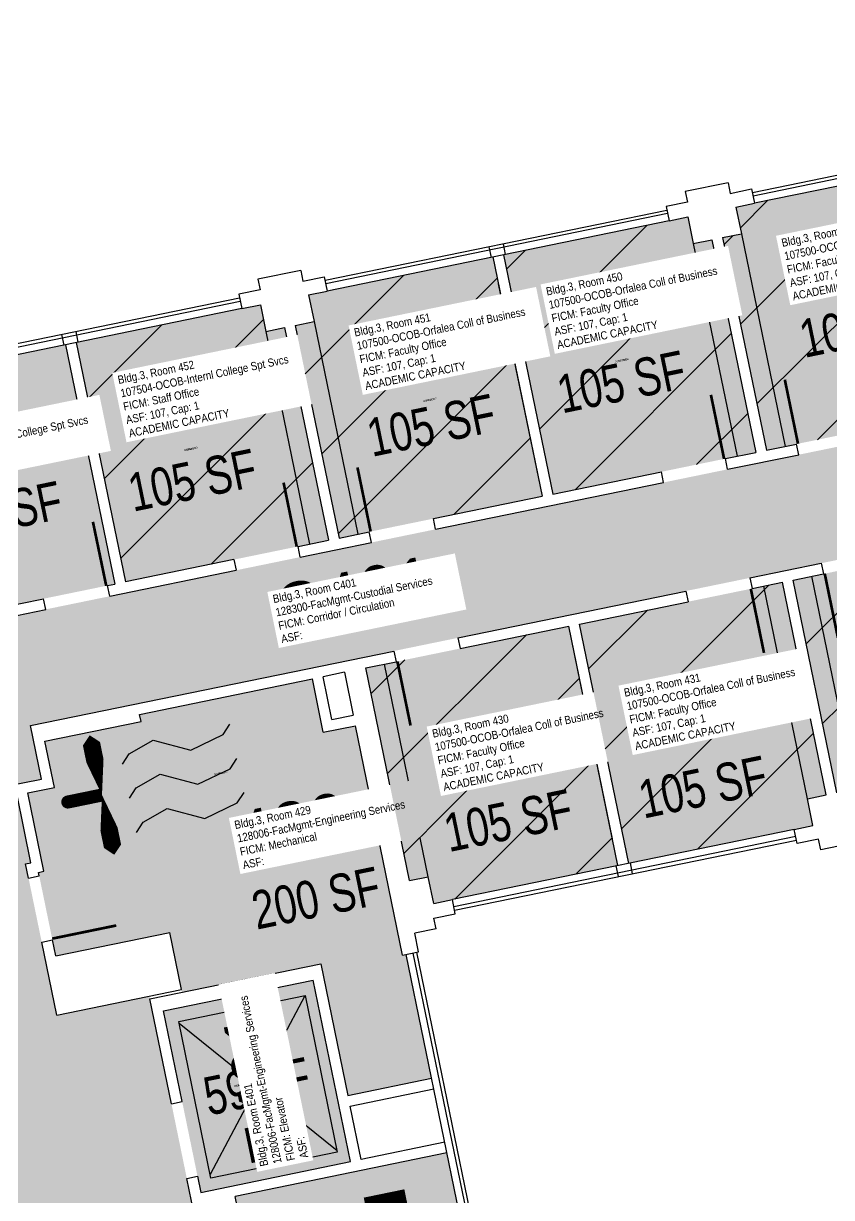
# Model space of a CAD drawing. Header units: inches. Extents: x 69197310 to 69200176, y 27671258 to 27673533.
# Drawn here: x 69198295 to 69198740, y 27672727 to 27673373 of the extents above; entities that cross this region are included whole.
import ezdxf
from ezdxf.enums import TextEntityAlignment as Align

# ---------------------------------------------------------------- set-up
doc = ezdxf.new("R2010")
doc.units = ezdxf.units.IN
doc.header["$LTSCALE"] = 100
doc.header["$MEASUREMENT"] = 0
doc.layers.get('0').update_dxf_attribs({"linetype": 'CONTINUOUS'})
for name, color, linetype in [('A-DOOR', 2, 'CONTINUOUS'), ('A-FLOR', 3, 'CONTINUOUS'), ('A-GLAZ', 1, 'CONTINUOUS'), ('A-IDEN-ICON', 4, 'CONTINUOUS'), ('A-IDEN-RNUM', 7, 'CONTINUOUS'), ('A-IDEN-SNUM', 4, 'CONTINUOUS'), ('A-IDEN-VNUM', 4, 'CONTINUOUS'), ('A-WALL', 5, 'CONTINUOUS'), ('AREA-TEXT', 3, 'CONTINUOUS'), ('Rooms-Capacity', 4, 'CONTINUOUS'), ('Rooms-Category-Color', 7, 'CONTINUOUS'), ('Rooms-College-Color', 7, 'CONTINUOUS'), ('Rooms-Department-Color', 7, 'CONTINUOUS'), ('Rooms-Division-Color', 7, 'CONTINUOUS'), ('Rooms-Information', 7, 'CONTINUOUS')]:
    doc.layers.add(name, color=color, linetype=linetype)
doc.styles.add('CP_AREA', font='arial.ttf', dxfattribs={"height": 15})
doc.styles.add('CP_ROOMSNUMBER', font='arial.ttf', dxfattribs={"height": 1})
doc.styles.add('CP_ROOMVNUMBER', font='arial.ttf', dxfattribs={"width": 0.85, "height": 0.075})
pattern_1 = [(45, (0, 0), (-26.516504294, 26.516504294), [])]

# ---------------------------------------------------------------- blocks, each defined once
blk = doc.blocks.new('CPMEN')
at = {"const_width": 0.015}
for points in [[(0.055, 0.01), (0.055, 0.05), (0.015, 0.05)], [(0.0151, 0.0101), (0.055, 0.05)]]:
    blk.add_lwpolyline(points, dxfattribs=at)
blk.add_lwpolyline([(-0.0575, -0.02, 1), (0.0275, -0.02, 1)], format="xyb", close=True, dxfattribs=at)
blk = doc.blocks.new('CPMECH')
for p, q in [((0.015, 0.035), (0.045, 0.045)), ((0.045, 0.045), (0.085, 0.025)), ((0.125, 0.035), (0.135, 0.045)), ((0.005, 0.025), (0.015, 0.035)), ((0.085, 0.025), (0.125, 0.035)), ((0.015, -0.005), (0.045, 0.005)), ((0.045, 0.005), (0.085, -0.015)), ((0.125, -0.005), (0.135, 0.005)), ((0.005, -0.015), (0.015, -0.005)), ((0.085, -0.015), (0.125, -0.005)), ((0.015, -0.045), (0.045, -0.035)), ((0.045, -0.035), (0.085, -0.055)), ((0.125, -0.045), (0.135, -0.035)), ((0.005, -0.055), (0.015, -0.045)), ((0.085, -0.055), (0.125, -0.045))]:
    blk.add_line(p, q)
for points in [[(-0.025, -0.005, 0, 0.02, 0), (-0.025, 0.035, 0.02, 0.02, 0), (-0.025, 0.055, 0.02, 0, 0), (-0.025, 0.065, 0, 0, 0)], [(-0.025, -0.005, 0, 0.02, 0), (-0.025, -0.045, 0.02, 0.02, 0), (-0.025, -0.065, 0.02, 0, 0), (-0.025, -0.075, 0, 0, 0)]]:
    blk.add_lwpolyline(points, format="xyseb")
at = {"const_width": 0.0075}
blk.add_lwpolyline([(-0.0682, -0.0069, 1), (-0.0618, -0.0031, 1)], format="xyb", close=True, dxfattribs=at)
at = {"const_width": 0.015}
blk.add_lwpolyline([(-0.025, -0.005), (-0.065, -0.005)], dxfattribs=at)

msp = doc.modelspace()

# ---------------------------------------------------------------- hatches: boundary and pattern name
at = {"layer": 'Rooms-Capacity'}
h = msp.add_hatch(dxfattribs=at)
h.set_pattern_fill('ANSI31', color=256, scale=300, style=0)
h.set_pattern_definition(pattern_1)
h.paths.add_polyline_path([(69198679.75, 27673255.6), (69198690.04, 27673257.72), (69198687.02, 27673272.41), (69198788.4, 27673293.25), (69198815.48, 27673161.5), (69198703.81, 27673138.55)])
h = msp.add_hatch(dxfattribs=at)
h.set_pattern_fill('ANSI31', color=256, scale=300, style=0)
h.set_pattern_definition(pattern_1)
h.paths.add_polyline_path([(69198559.19, 27673246.14), (69198660.57, 27673266.97), (69198663.59, 27673252.28), (69198673.87, 27673254.4), (69198697.93, 27673137.34), (69198586.27, 27673114.39)])
h = msp.add_hatch(dxfattribs=at)
h.set_pattern_fill('ANSI31', color=256, scale=300, style=0)
h.set_pattern_definition(pattern_1)
h.paths.add_polyline_path([(69198742.57, 27672949.99), (69198752.85, 27672952.11), (69198755.87, 27672937.41), (69198857.25, 27672958.25), (69198830.17, 27673090), (69198718.51, 27673067.05)])
at = {"layer": 'Rooms-Category-Color', "true_color": 0xfa9ba3}
for points in [[(69198679.75, 27673255.6), (69198690.04, 27673257.72), (69198687.02, 27673272.41), (69198788.4, 27673293.25), (69198815.48, 27673161.5), (69198703.81, 27673138.55)], [(69198559.19, 27673246.14), (69198660.57, 27673266.97), (69198663.59, 27673252.28), (69198673.87, 27673254.4), (69198697.93, 27673137.34), (69198586.27, 27673114.39)], [(69198742.57, 27672949.99), (69198752.85, 27672952.11), (69198755.87, 27672937.41), (69198857.25, 27672958.25), (69198830.17, 27673090), (69198718.51, 27673067.05)]]:
    msp.add_hatch(color=241, dxfattribs=at).paths.add_polyline_path(points)
at = {"layer": 'Rooms-Category-Color', "true_color": 0xadadad}
for points in [[(69198477.71, 27672986.92), (69198460.08, 27672983.3), (69198454.04, 27673012.68), (69198359.02, 27672993.16), (69198359.83, 27672989.24), (69198306.94, 27672978.37), (69198312.17, 27672952.9), (69198297.48, 27672949.88), (69198306.34, 27672906.78), (69198303.4, 27672906.17), (69198312.86, 27672860.14), (69198375.55, 27672873.02), (69198382.29, 27672840.21), (69198458.7, 27672855.91), (69198473.6, 27672783.43), (69198519.63, 27672792.89), (69198505.64, 27672860.97), (69198503.68, 27672860.56)], [(69199759.08, 27671584.56), (69199752.26, 27671584.67), (69199716.23, 27671585.22), (69199640.42, 27671586.4), (69199565, 27671594.17), (69199529.16, 27671597.86), (69199522.38, 27671598.56), (69199515.69, 27671599.85), (69199480.3, 27671606.65), (69199405.84, 27671620.97), (69199332.92, 27671641.72), (69199298.26, 27671651.59), (69199291.71, 27671653.45), (69199285.34, 27671655.88), (69199251.67, 27671668.73), (69199180.83, 27671695.76), (69199112.62, 27671728.86), (69199080.2, 27671744.59), (69199074.07, 27671747.57), (69199068.22, 27671751.06), (69199037.29, 27671769.56), (69198972.22, 27671808.48), (69198910.8, 27671852.92), (69198881.6, 27671874.05), (69198876.08, 27671878.04), (69198870.92, 27671882.5), (69198843.68, 27671906.09), (69198786.36, 27671955.72), (69198733.58, 27672010.15), (69198708.5, 27672036.02), (69198703.75, 27672040.91), (69198699.45, 27672046.2), (69198676.72, 27672074.16), (69198628.89, 27672132.99), (69198586.36, 27672195.76), (69198566.15, 27672225.59), (69198562.33, 27672231.24), (69198559.01, 27672237.19), (69198541.48, 27672268.67), (69198504.59, 27672334.91), (69198456.1, 27672443.23), (69198454.6, 27672447.57), (69198442.81, 27672481.59), (69198417.24, 27672555.35), (69198409.37, 27672586.64), (69198400.59, 27672621.59), (69198388.3, 27672670.44), (69198386.49, 27672679.26), (69198396.57, 27672681.33), (69198364.36, 27672838.05), (69198313.43, 27672827.58), (69198296.31, 27672910.84), (69198299.25, 27672911.45), (69198291.6, 27672948.67), (69198211.28, 27672932.16), (69198218.93, 27672894.94), (69198221.87, 27672895.54), (69198271.2, 27672655.56), (69198327.66, 27672667.17), (69198329.48, 27672658.35), (69198359.69, 27672538.18), (69198397.32, 27672429.62), (69198386.17, 27672425.2), (69198352.7, 27672411.94), (69198340.75, 27672407.2), (69198361.01, 27672361.95), (69198380.62, 27672318.14), (69198395.98, 27672283.84), (69198449.43, 27672310.63), (69198511.19, 27672199.75), (69198582.37, 27672094.68), (69198535.4, 27672059.78), (69198540.76, 27672052.56), (69198525.59, 27672041.28), (69198592.91, 27671958.5), (69198607.04, 27671971.05), (69198618.99, 27671957.59), (69198663.03, 27671996.72), (69198745.11, 27671912.07), (69198841.06, 27671829), (69198804.72, 27671783.13), (69198811.77, 27671777.54), (69198800.04, 27671762.73), (69198886.48, 27671700.18), (69198896.89, 27671715.97), (69198911.92, 27671706.06), (69198944.33, 27671755.25), (69199045.52, 27671694.73), (69199159.7, 27671639.32), (69199136.47, 27671585.61), (69199144.73, 27671582.04), (69199137.23, 27671564.69), (69199236.92, 27671526.65), (69199242.88, 27671544.59), (69199259.96, 27671538.91), (69199278.54, 27671594.82), (69199391.94, 27671562.55), (69199516.57, 27671538.58), (69199508.04, 27671480.69), (69199516.94, 27671479.38), (69199514.18, 27671460.68), (69199620.32, 27671449.74), (69199621.44, 27671468.61), (69199630.42, 27671468.07), (69199633.88, 27671526.49), (69199760.77, 27671524.53), (69199884.36, 27671533.42), (69199891.27, 27671534.53), (69199926.85, 27671540.24), (69199953.47, 27671544.51), (69200035.62, 27671561.39), (69200053.74, 27671473.24), (69200118.39, 27671486.53), (69200113.76, 27671509.05), (69200114.74, 27671509.26), (69200096.62, 27671597.41), (69200095.64, 27671597.21), (69200088.62, 27671631.34), (69200036.52, 27671620.63), (69200001.23, 27671613.54), (69199987.89, 27671610.8), (69199952.31, 27671605.09), (69199877.45, 27671593.08), (69199801.82, 27671587.64), (69199765.88, 27671585.05)], [(69198372.15, 27672829.96), (69198392.69, 27672730.04), (69198474.97, 27672746.96), (69198454.43, 27672846.87)]]:
    msp.add_hatch(color=253, dxfattribs=at).paths.add_polyline_path(points)
at = {"layer": 'Rooms-College-Color', "true_color": 0xfa9ba3}
for points in [[(69198679.75, 27673255.6), (69198690.04, 27673257.72), (69198687.02, 27673272.41), (69198788.4, 27673293.25), (69198815.48, 27673161.5), (69198703.81, 27673138.55)], [(69198559.19, 27673246.14), (69198660.57, 27673266.97), (69198663.59, 27673252.28), (69198673.87, 27673254.4), (69198697.93, 27673137.34), (69198586.27, 27673114.39)], [(69198742.57, 27672949.99), (69198752.85, 27672952.11), (69198755.87, 27672937.41), (69198857.25, 27672958.25), (69198830.17, 27673090), (69198718.51, 27673067.05)]]:
    msp.add_hatch(color=241, dxfattribs=at).paths.add_polyline_path(points)
at = {"layer": 'Rooms-College-Color', "true_color": 0xadadad}
for points in [[(69198477.71, 27672986.92), (69198460.08, 27672983.3), (69198454.04, 27673012.68), (69198359.02, 27672993.16), (69198359.83, 27672989.24), (69198306.94, 27672978.37), (69198312.17, 27672952.9), (69198297.48, 27672949.88), (69198306.34, 27672906.78), (69198303.4, 27672906.17), (69198312.86, 27672860.14), (69198375.55, 27672873.02), (69198382.29, 27672840.21), (69198458.7, 27672855.91), (69198473.6, 27672783.43), (69198519.63, 27672792.89), (69198505.64, 27672860.97), (69198503.68, 27672860.56)], [(69199759.08, 27671584.56), (69199752.26, 27671584.67), (69199716.23, 27671585.22), (69199640.42, 27671586.4), (69199565, 27671594.17), (69199529.16, 27671597.86), (69199522.38, 27671598.56), (69199515.69, 27671599.85), (69199480.3, 27671606.65), (69199405.84, 27671620.97), (69199332.92, 27671641.72), (69199298.26, 27671651.59), (69199291.71, 27671653.45), (69199285.34, 27671655.88), (69199251.67, 27671668.73), (69199180.83, 27671695.76), (69199112.62, 27671728.86), (69199080.2, 27671744.59), (69199074.07, 27671747.57), (69199068.22, 27671751.06), (69199037.29, 27671769.56), (69198972.22, 27671808.48), (69198910.8, 27671852.92), (69198881.6, 27671874.05), (69198876.08, 27671878.04), (69198870.92, 27671882.5), (69198843.68, 27671906.09), (69198786.36, 27671955.72), (69198733.58, 27672010.15), (69198708.5, 27672036.02), (69198703.75, 27672040.91), (69198699.45, 27672046.2), (69198676.72, 27672074.16), (69198628.89, 27672132.99), (69198586.36, 27672195.76), (69198566.15, 27672225.59), (69198562.33, 27672231.24), (69198559.01, 27672237.19), (69198541.48, 27672268.67), (69198504.59, 27672334.91), (69198456.1, 27672443.23), (69198454.6, 27672447.57), (69198442.81, 27672481.59), (69198417.24, 27672555.35), (69198409.37, 27672586.64), (69198400.59, 27672621.59), (69198388.3, 27672670.44), (69198386.49, 27672679.26), (69198396.57, 27672681.33), (69198364.36, 27672838.05), (69198313.43, 27672827.58), (69198296.31, 27672910.84), (69198299.25, 27672911.45), (69198291.6, 27672948.67), (69198211.28, 27672932.16), (69198218.93, 27672894.94), (69198221.87, 27672895.54), (69198271.2, 27672655.56), (69198327.66, 27672667.17), (69198329.48, 27672658.35), (69198359.69, 27672538.18), (69198397.32, 27672429.62), (69198386.17, 27672425.2), (69198352.7, 27672411.94), (69198340.75, 27672407.2), (69198361.01, 27672361.95), (69198380.62, 27672318.14), (69198395.98, 27672283.84), (69198449.43, 27672310.63), (69198511.19, 27672199.75), (69198582.37, 27672094.68), (69198535.4, 27672059.78), (69198540.76, 27672052.56), (69198525.59, 27672041.28), (69198592.91, 27671958.5), (69198607.04, 27671971.05), (69198618.99, 27671957.59), (69198663.03, 27671996.72), (69198745.11, 27671912.07), (69198841.06, 27671829), (69198804.72, 27671783.13), (69198811.77, 27671777.54), (69198800.04, 27671762.73), (69198886.48, 27671700.18), (69198896.89, 27671715.97), (69198911.92, 27671706.06), (69198944.33, 27671755.25), (69199045.52, 27671694.73), (69199159.7, 27671639.32), (69199136.47, 27671585.61), (69199144.73, 27671582.04), (69199137.23, 27671564.69), (69199236.92, 27671526.65), (69199242.88, 27671544.59), (69199259.96, 27671538.91), (69199278.54, 27671594.82), (69199391.94, 27671562.55), (69199516.57, 27671538.58), (69199508.04, 27671480.69), (69199516.94, 27671479.38), (69199514.18, 27671460.68), (69199620.32, 27671449.74), (69199621.44, 27671468.61), (69199630.42, 27671468.07), (69199633.88, 27671526.49), (69199760.77, 27671524.53), (69199884.36, 27671533.42), (69199891.27, 27671534.53), (69199926.85, 27671540.24), (69199953.47, 27671544.51), (69200035.62, 27671561.39), (69200053.74, 27671473.24), (69200118.39, 27671486.53), (69200113.76, 27671509.05), (69200114.74, 27671509.26), (69200096.62, 27671597.41), (69200095.64, 27671597.21), (69200088.62, 27671631.34), (69200036.52, 27671620.63), (69200001.23, 27671613.54), (69199987.89, 27671610.8), (69199952.31, 27671605.09), (69199877.45, 27671593.08), (69199801.82, 27671587.64), (69199765.88, 27671585.05)], [(69198372.15, 27672829.96), (69198392.69, 27672730.04), (69198474.97, 27672746.96), (69198454.43, 27672846.87)]]:
    msp.add_hatch(color=253, dxfattribs=at).paths.add_polyline_path(points)
at = {"layer": 'Rooms-Department-Color', "true_color": 0xfa9ba3}
for points in [[(69198679.75, 27673255.6), (69198690.04, 27673257.72), (69198687.02, 27673272.41), (69198788.4, 27673293.25), (69198815.48, 27673161.5), (69198703.81, 27673138.55)], [(69198559.19, 27673246.14), (69198660.57, 27673266.97), (69198663.59, 27673252.28), (69198673.87, 27673254.4), (69198697.93, 27673137.34), (69198586.27, 27673114.39)], [(69198742.57, 27672949.99), (69198752.85, 27672952.11), (69198755.87, 27672937.41), (69198857.25, 27672958.25), (69198830.17, 27673090), (69198718.51, 27673067.05)]]:
    msp.add_hatch(color=241, dxfattribs=at).paths.add_polyline_path(points)
at = {"layer": 'Rooms-Department-Color', "true_color": 0xacacac}
for points in [[(69198477.71, 27672986.92), (69198460.08, 27672983.3), (69198454.04, 27673012.68), (69198359.02, 27672993.16), (69198359.83, 27672989.24), (69198306.94, 27672978.37), (69198312.17, 27672952.9), (69198297.48, 27672949.88), (69198306.34, 27672906.78), (69198303.4, 27672906.17), (69198312.86, 27672860.14), (69198375.55, 27672873.02), (69198382.29, 27672840.21), (69198458.7, 27672855.91), (69198473.6, 27672783.43), (69198519.63, 27672792.89), (69198505.64, 27672860.97), (69198503.68, 27672860.56)], [(69199759.08, 27671584.56), (69199752.26, 27671584.67), (69199716.23, 27671585.22), (69199640.42, 27671586.4), (69199565, 27671594.17), (69199529.16, 27671597.86), (69199522.38, 27671598.56), (69199515.69, 27671599.85), (69199480.3, 27671606.65), (69199405.84, 27671620.97), (69199332.92, 27671641.72), (69199298.26, 27671651.59), (69199291.71, 27671653.45), (69199285.34, 27671655.88), (69199251.67, 27671668.73), (69199180.83, 27671695.76), (69199112.62, 27671728.86), (69199080.2, 27671744.59), (69199074.07, 27671747.57), (69199068.22, 27671751.06), (69199037.29, 27671769.56), (69198972.22, 27671808.48), (69198910.8, 27671852.92), (69198881.6, 27671874.05), (69198876.08, 27671878.04), (69198870.92, 27671882.5), (69198843.68, 27671906.09), (69198786.36, 27671955.72), (69198733.58, 27672010.15), (69198708.5, 27672036.02), (69198703.75, 27672040.91), (69198699.45, 27672046.2), (69198676.72, 27672074.16), (69198628.89, 27672132.99), (69198586.36, 27672195.76), (69198566.15, 27672225.59), (69198562.33, 27672231.24), (69198559.01, 27672237.19), (69198541.48, 27672268.67), (69198504.59, 27672334.91), (69198456.1, 27672443.23), (69198454.6, 27672447.57), (69198442.81, 27672481.59), (69198417.24, 27672555.35), (69198409.37, 27672586.64), (69198400.59, 27672621.59), (69198388.3, 27672670.44), (69198386.49, 27672679.26), (69198396.57, 27672681.33), (69198364.36, 27672838.05), (69198313.43, 27672827.58), (69198296.31, 27672910.84), (69198299.25, 27672911.45), (69198291.6, 27672948.67), (69198211.28, 27672932.16), (69198218.93, 27672894.94), (69198221.87, 27672895.54), (69198271.2, 27672655.56), (69198327.66, 27672667.17), (69198329.48, 27672658.35), (69198359.69, 27672538.18), (69198397.32, 27672429.62), (69198386.17, 27672425.2), (69198352.7, 27672411.94), (69198340.75, 27672407.2), (69198361.01, 27672361.95), (69198380.62, 27672318.14), (69198395.98, 27672283.84), (69198449.43, 27672310.63), (69198511.19, 27672199.75), (69198582.37, 27672094.68), (69198535.4, 27672059.78), (69198540.76, 27672052.56), (69198525.59, 27672041.28), (69198592.91, 27671958.5), (69198607.04, 27671971.05), (69198618.99, 27671957.59), (69198663.03, 27671996.72), (69198745.11, 27671912.07), (69198841.06, 27671829), (69198804.72, 27671783.13), (69198811.77, 27671777.54), (69198800.04, 27671762.73), (69198886.48, 27671700.18), (69198896.89, 27671715.97), (69198911.92, 27671706.06), (69198944.33, 27671755.25), (69199045.52, 27671694.73), (69199159.7, 27671639.32), (69199136.47, 27671585.61), (69199144.73, 27671582.04), (69199137.23, 27671564.69), (69199236.92, 27671526.65), (69199242.88, 27671544.59), (69199259.96, 27671538.91), (69199278.54, 27671594.82), (69199391.94, 27671562.55), (69199516.57, 27671538.58), (69199508.04, 27671480.69), (69199516.94, 27671479.38), (69199514.18, 27671460.68), (69199620.32, 27671449.74), (69199621.44, 27671468.61), (69199630.42, 27671468.07), (69199633.88, 27671526.49), (69199760.77, 27671524.53), (69199884.36, 27671533.42), (69199891.27, 27671534.53), (69199926.85, 27671540.24), (69199953.47, 27671544.51), (69200035.62, 27671561.39), (69200053.74, 27671473.24), (69200118.39, 27671486.53), (69200113.76, 27671509.05), (69200114.74, 27671509.26), (69200096.62, 27671597.41), (69200095.64, 27671597.21), (69200088.62, 27671631.34), (69200036.52, 27671620.63), (69200001.23, 27671613.54), (69199987.89, 27671610.8), (69199952.31, 27671605.09), (69199877.45, 27671593.08), (69199801.82, 27671587.64), (69199765.88, 27671585.05)], [(69198372.15, 27672829.96), (69198392.69, 27672730.04), (69198474.97, 27672746.96), (69198454.43, 27672846.87)]]:
    msp.add_hatch(color=253, dxfattribs=at).paths.add_polyline_path(points)
at = {"layer": 'Rooms-Division-Color', "true_color": 0xfa9ba3}
for points in [[(69198679.75, 27673255.6), (69198690.04, 27673257.72), (69198687.02, 27673272.41), (69198788.4, 27673293.25), (69198815.48, 27673161.5), (69198703.81, 27673138.55)], [(69198559.19, 27673246.14), (69198660.57, 27673266.97), (69198663.59, 27673252.28), (69198673.87, 27673254.4), (69198697.93, 27673137.34), (69198586.27, 27673114.39)], [(69198742.57, 27672949.99), (69198752.85, 27672952.11), (69198755.87, 27672937.41), (69198857.25, 27672958.25), (69198830.17, 27673090), (69198718.51, 27673067.05)]]:
    msp.add_hatch(color=241, dxfattribs=at).paths.add_polyline_path(points)
at = {"layer": 'Rooms-Division-Color', "true_color": 0xadadad}
for points in [[(69198477.71, 27672986.92), (69198460.08, 27672983.3), (69198454.04, 27673012.68), (69198359.02, 27672993.16), (69198359.83, 27672989.24), (69198306.94, 27672978.37), (69198312.17, 27672952.9), (69198297.48, 27672949.88), (69198306.34, 27672906.78), (69198303.4, 27672906.17), (69198312.86, 27672860.14), (69198375.55, 27672873.02), (69198382.29, 27672840.21), (69198458.7, 27672855.91), (69198473.6, 27672783.43), (69198519.63, 27672792.89), (69198505.64, 27672860.97), (69198503.68, 27672860.56)], [(69199759.08, 27671584.56), (69199752.26, 27671584.67), (69199716.23, 27671585.22), (69199640.42, 27671586.4), (69199565, 27671594.17), (69199529.16, 27671597.86), (69199522.38, 27671598.56), (69199515.69, 27671599.85), (69199480.3, 27671606.65), (69199405.84, 27671620.97), (69199332.92, 27671641.72), (69199298.26, 27671651.59), (69199291.71, 27671653.45), (69199285.34, 27671655.88), (69199251.67, 27671668.73), (69199180.83, 27671695.76), (69199112.62, 27671728.86), (69199080.2, 27671744.59), (69199074.07, 27671747.57), (69199068.22, 27671751.06), (69199037.29, 27671769.56), (69198972.22, 27671808.48), (69198910.8, 27671852.92), (69198881.6, 27671874.05), (69198876.08, 27671878.04), (69198870.92, 27671882.5), (69198843.68, 27671906.09), (69198786.36, 27671955.72), (69198733.58, 27672010.15), (69198708.5, 27672036.02), (69198703.75, 27672040.91), (69198699.45, 27672046.2), (69198676.72, 27672074.16), (69198628.89, 27672132.99), (69198586.36, 27672195.76), (69198566.15, 27672225.59), (69198562.33, 27672231.24), (69198559.01, 27672237.19), (69198541.48, 27672268.67), (69198504.59, 27672334.91), (69198456.1, 27672443.23), (69198454.6, 27672447.57), (69198442.81, 27672481.59), (69198417.24, 27672555.35), (69198409.37, 27672586.64), (69198400.59, 27672621.59), (69198388.3, 27672670.44), (69198386.49, 27672679.26), (69198396.57, 27672681.33), (69198364.36, 27672838.05), (69198313.43, 27672827.58), (69198296.31, 27672910.84), (69198299.25, 27672911.45), (69198291.6, 27672948.67), (69198211.28, 27672932.16), (69198218.93, 27672894.94), (69198221.87, 27672895.54), (69198271.2, 27672655.56), (69198327.66, 27672667.17), (69198329.48, 27672658.35), (69198359.69, 27672538.18), (69198397.32, 27672429.62), (69198386.17, 27672425.2), (69198352.7, 27672411.94), (69198340.75, 27672407.2), (69198361.01, 27672361.95), (69198380.62, 27672318.14), (69198395.98, 27672283.84), (69198449.43, 27672310.63), (69198511.19, 27672199.75), (69198582.37, 27672094.68), (69198535.4, 27672059.78), (69198540.76, 27672052.56), (69198525.59, 27672041.28), (69198592.91, 27671958.5), (69198607.04, 27671971.05), (69198618.99, 27671957.59), (69198663.03, 27671996.72), (69198745.11, 27671912.07), (69198841.06, 27671829), (69198804.72, 27671783.13), (69198811.77, 27671777.54), (69198800.04, 27671762.73), (69198886.48, 27671700.18), (69198896.89, 27671715.97), (69198911.92, 27671706.06), (69198944.33, 27671755.25), (69199045.52, 27671694.73), (69199159.7, 27671639.32), (69199136.47, 27671585.61), (69199144.73, 27671582.04), (69199137.23, 27671564.69), (69199236.92, 27671526.65), (69199242.88, 27671544.59), (69199259.96, 27671538.91), (69199278.54, 27671594.82), (69199391.94, 27671562.55), (69199516.57, 27671538.58), (69199508.04, 27671480.69), (69199516.94, 27671479.38), (69199514.18, 27671460.68), (69199620.32, 27671449.74), (69199621.44, 27671468.61), (69199630.42, 27671468.07), (69199633.88, 27671526.49), (69199760.77, 27671524.53), (69199884.36, 27671533.42), (69199891.27, 27671534.53), (69199926.85, 27671540.24), (69199953.47, 27671544.51), (69200035.62, 27671561.39), (69200053.74, 27671473.24), (69200118.39, 27671486.53), (69200113.76, 27671509.05), (69200114.74, 27671509.26), (69200096.62, 27671597.41), (69200095.64, 27671597.21), (69200088.62, 27671631.34), (69200036.52, 27671620.63), (69200001.23, 27671613.54), (69199987.89, 27671610.8), (69199952.31, 27671605.09), (69199877.45, 27671593.08), (69199801.82, 27671587.64), (69199765.88, 27671585.05)], [(69198372.15, 27672829.96), (69198392.69, 27672730.04), (69198474.97, 27672746.96), (69198454.43, 27672846.87)]]:
    msp.add_hatch(color=253, dxfattribs=at).paths.add_polyline_path(points)

# ---------------------------------------------------------------- linework, layer by layer
at = {"layer": 'A-DOOR'}
for points in [[(69198721.2, 27673142.12, 1.5, 1.5, 0), (69198713.95, 27673177.39, 0, 0, 0), (69198714.68, 27673177.54, 0, 0, -0.414214), (69198756.03, 27673147.75, 0, 0, -0.414214)], [(69198680.55, 27673133.77, 1.5, 1.5, 0), (69198673.3, 27673169.03, 0, 0, 0), (69198672.57, 27673168.88, 0, 0, 0.414214), (69198646.32, 27673125.2, 0, 0, 0.414214)], [(69198486.11, 27673093.8, 1.5, 1.5, 0), (69198478.86, 27673129.07, 0, 0, 0), (69198479.6, 27673129.22, 0, 0, -0.414214), (69198520.94, 27673099.43, 0, 0, -0.414214)], [(69198445.46, 27673085.45, 1.5, 1.5, 0), (69198438.21, 27673120.71, 0, 0, 0), (69198437.48, 27673120.56, 0, 0, 0.414214), (69198411.24, 27673076.88, 0, 0, 0.414214)], [(69198340.66, 27673063.9, 1.5, 1.5, 0), (69198333.33, 27673099.14, 0, 0, 0), (69198332.6, 27673098.99, 0, 0, 0.40175), (69198306.1, 27673056.75, 0, 0, 0.414214)], [(69198735.9, 27673070.62, 1.5, 1.5, 0), (69198743.14, 27673035.36, 0, 0, 0), (69198743.88, 27673035.51, 0, 0, 0.414214), (69198770.12, 27673079.19, 0, 0, 0.414214)], [(69198695.25, 27673062.26, 1.5, 1.5, 0), (69198702.49, 27673027, 0, 0, 0), (69198701.76, 27673026.85, 0, 0, -0.414214), (69198660.42, 27673056.64, 0, 0, -0.414214)], [(69198500.81, 27673022.3, 1.5, 1.5, 0), (69198508.06, 27672987.04, 0, 0, 0), (69198508.79, 27672987.19, 0, 0, 0.414214), (69198535.04, 27673030.86, 0, 0, 0.414214)], [(69198310.9, 27672869.69, 1.5, 1.5, 0), (69198346.16, 27672876.94, 0, 0, 0), (69198346.01, 27672877.67, 0, 0, 0.414214), (69198302.33, 27672903.91, 0, 0, 0.414214)]]:
    msp.add_lwpolyline(points, format="xyseb", dxfattribs=at)
at = {"layer": 'A-FLOR'}
for p, q in [((69198690.04, 27673257.72), (69198714.1, 27673140.66)), ((69198663.59, 27673252.28), (69198687.65, 27673135.23)), ((69198454.95, 27673209.4), (69198479.01, 27673092.34)), ((69198428.5, 27673203.96), (69198452.56, 27673086.91)), ((69198726.41, 27672946.67), (69198702.35, 27673063.72)), ((69198752.85, 27672952.11), (69198728.79, 27673069.16)), ((69198517.77, 27672903.79), (69198493.71, 27673020.84)), ((69198380.52, 27672824.02), (69198450.06, 27672838.31)), ((69198449.89, 27672838.28), (69198397.83, 27672739.78)), ((69198450.06, 27672838.31), (69198467.78, 27672752.12)), ((69198398.23, 27672737.82), (69198380.52, 27672824.02)), ((69198467.62, 27672752.89), (69198380.72, 27672823.04)), ((69198467.78, 27672752.12), (69198398.23, 27672737.82))]:
    msp.add_line(p, q, dxfattribs=at)
at = {"layer": 'A-GLAZ'}
for p, q in [((69198696.09, 27673280.4), (69198884.16, 27673319.06)), ((69198884.56, 27673317.1), (69198696.5, 27673278.44)), ((69198885.37, 27673313.18), (69198697.3, 27673274.52)), ((69198461.01, 27673232.08), (69198649.08, 27673270.74)), ((69198649.48, 27673268.78), (69198461.41, 27673230.12)), ((69198650.28, 27673264.86), (69198462.22, 27673226.2)), ((69198558.96, 27673252.21), (69198560.17, 27673246.34)), ((69198551.12, 27673250.6), (69198552.33, 27673244.73)), ((69198225.92, 27673183.76), (69198413.99, 27673222.42)), ((69198414.39, 27673220.46), (69198226.33, 27673181.8)), ((69198415.2, 27673216.54), (69198227.13, 27673177.88)), ((69198316.04, 27673202.28), (69198317.25, 27673196.41)), ((69198323.88, 27673203.89), (69198325.08, 27673198.02)), ((69198719.14, 27672929.86), (69198531.07, 27672891.21)), ((69198719.95, 27672925.95), (69198531.88, 27672887.29)), ((69198532.28, 27672885.33), (69198720.35, 27672923.99)), ((69198622.4, 27672903.85), (69198621.19, 27672909.73)), ((69198630.23, 27672905.46), (69198629.03, 27672911.34)), ((69198534.83, 27672718.94), (69198505.64, 27672860.97)), ((69198538.75, 27672719.74), (69198509.56, 27672861.77)), ((69198540.71, 27672720.14), (69198511.52, 27672862.18))]:
    msp.add_line(p, q, dxfattribs=at)
at = {"layer": 'A-WALL'}
for p, q in [((69198682.73, 27673285.82), (69198659.22, 27673280.99)), ((69198682.73, 27673285.82), (69198683.94, 27673279.94)), ((69198659.22, 27673280.99), (69198660.43, 27673275.11)), ((69198683.94, 27673279.94), (69198695.69, 27673282.36)), ((69198695.69, 27673282.36), (69198697.3, 27673274.52)), ((69198660.43, 27673275.11), (69198648.67, 27673272.7)), ((69198648.67, 27673272.7), (69198650.28, 27673264.86)), ((69198687.02, 27673272.41), (69198697.3, 27673274.52)), ((69198687.02, 27673272.41), (69198690.04, 27673257.72)), ((69198650.28, 27673264.86), (69198660.57, 27673266.97)), ((69198660.57, 27673266.97), (69198663.59, 27673252.28)), ((69198679.75, 27673255.6), (69198690.04, 27673257.72)), ((69198663.59, 27673252.28), (69198673.87, 27673254.4)), ((69198673.87, 27673254.4), (69198697.93, 27673137.34)), ((69198679.75, 27673255.6), (69198703.81, 27673138.55)), ((69198553.31, 27673244.93), (69198580.39, 27673113.18)), ((69198559.19, 27673246.14), (69198586.27, 27673114.39)), ((69198447.64, 27673237.5), (69198424.13, 27673232.67)), ((69198424.13, 27673232.67), (69198425.34, 27673226.79)), ((69198447.64, 27673237.5), (69198448.85, 27673231.62)), ((69198448.85, 27673231.62), (69198460.61, 27673234.04)), ((69198460.61, 27673234.04), (69198462.22, 27673226.2)), ((69198425.34, 27673226.79), (69198413.59, 27673224.38)), ((69198451.93, 27673224.09), (69198462.22, 27673226.2)), ((69198556.33, 27673230.24), (69198580.39, 27673113.18)), ((69198413.59, 27673224.38), (69198415.2, 27673216.54)), ((69198415.2, 27673216.54), (69198425.48, 27673218.65)), ((69198425.48, 27673218.65), (69198428.5, 27673203.96)), ((69198451.93, 27673224.09), (69198454.95, 27673209.4)), ((69198428.5, 27673203.96), (69198438.79, 27673206.07)), ((69198438.79, 27673206.07), (69198462.85, 27673089.02)), ((69198444.67, 27673207.28), (69198454.95, 27673209.4)), ((69198444.67, 27673207.28), (69198468.73, 27673090.23)), ((69198318.23, 27673196.61), (69198345.31, 27673064.86)), ((69198324.1, 27673197.82), (69198351.18, 27673066.07)), ((69198703.81, 27673138.55), (69198720.46, 27673141.97)), ((69198721.67, 27673136.1), (69198720.46, 27673141.97)), ((69198681.28, 27673133.92), (69198697.93, 27673137.34)), ((69198682.49, 27673128.04), (69198721.67, 27673136.1)), ((69198682.49, 27673128.04), (69198681.28, 27673133.92)), ((69198586.27, 27673114.39), (69198646.02, 27673126.67)), ((69198647.23, 27673120.79), (69198646.02, 27673126.67)), ((69198521.85, 27673095.02), (69198647.23, 27673120.79)), ((69198520.64, 27673100.9), (69198580.39, 27673113.18)), ((69198521.85, 27673095.02), (69198520.64, 27673100.9)), ((69198468.73, 27673090.23), (69198485.38, 27673093.65)), ((69198486.59, 27673087.78), (69198485.38, 27673093.65)), ((69198446.2, 27673085.6), (69198462.85, 27673089.02)), ((69198447.41, 27673079.72), (69198446.2, 27673085.6)), ((69198447.41, 27673079.72), (69198486.59, 27673087.78)), ((69198410.93, 27673078.35), (69198351.18, 27673066.07)), ((69198410.93, 27673078.35), (69198412.14, 27673072.47)), ((69198694.77, 27673068.29), (69198733.95, 27673076.35)), ((69198733.95, 27673076.35), (69198735.16, 27673070.47)), ((69198342.61, 27673058.18), (69198412.14, 27673072.47)), ((69198718.51, 27673067.05), (69198735.16, 27673070.47)), ((69198341.39, 27673064.06), (69198345.31, 27673064.86)), ((69198342.61, 27673058.17), (69198341.39, 27673064.06)), ((69198694.77, 27673068.29), (69198695.98, 27673062.41)), ((69198695.98, 27673062.41), (69198712.63, 27673065.84)), ((69198736.69, 27672948.78), (69198712.63, 27673065.84)), ((69198742.57, 27672949.99), (69198718.51, 27673067.05)), ((69198534.13, 27673035.27), (69198659.51, 27673061.04)), ((69198659.51, 27673061.04), (69198660.72, 27673055.17)), ((69198155.28, 27673025.8), (69198306.13, 27673056.81)), ((69198175.27, 27673023.79), (69198307.35, 27673050.93)), ((69198307.36, 27673050.85), (69198306.13, 27673056.81)), ((69198600.97, 27673042.89), (69198660.72, 27673055.17)), ((69198535.34, 27673029.4), (69198595.09, 27673041.68)), ((69198619.15, 27672924.62), (69198595.09, 27673041.68)), ((69198622.17, 27672909.93), (69198595.09, 27673041.68)), ((69198628.05, 27672911.14), (69198600.97, 27673042.89)), ((69198534.13, 27673035.27), (69198535.34, 27673029.4)), ((69198299.04, 27672986.95), (69198498.87, 27673028.02)), ((69198498.87, 27673028.02), (69198500.08, 27673022.15)), ((69198483.42, 27673018.72), (69198500.08, 27673022.15)), ((69198507.48, 27672901.67), (69198483.42, 27673018.72)), ((69198359.02, 27672993.16), (69198454.04, 27673012.68)), ((69198460.08, 27672983.3), (69198454.04, 27673012.68)), ((69198471.67, 27673016.31), (69198459.91, 27673013.89)), ((69198464.75, 27672990.38), (69198459.91, 27673013.89)), ((69198471.67, 27673016.31), (69198476.5, 27672992.8)), ((69198359.83, 27672989.24), (69198359.02, 27672993.16)), ((69198464.75, 27672990.38), (69198476.5, 27672992.8)), ((69198305.08, 27672957.57), (69198299.04, 27672986.95)), ((69198306.94, 27672978.37), (69198359.83, 27672989.24)), ((69198460.08, 27672983.3), (69198477.71, 27672986.92)), ((69198503.68, 27672860.56), (69198477.71, 27672986.92)), ((69198312.17, 27672952.9), (69198306.94, 27672978.37)), ((69198285.49, 27672953.54), (69198305.08, 27672957.57)), ((69198299.25, 27672911.45), (69198291.6, 27672948.67)), ((69198297.48, 27672949.88), (69198312.17, 27672952.9)), ((69198306.34, 27672906.78), (69198297.48, 27672949.88)), ((69198726.41, 27672946.67), (69198736.69, 27672948.78)), ((69198729.43, 27672931.98), (69198726.41, 27672946.67)), ((69198719.14, 27672929.86), (69198729.43, 27672931.98)), ((69198720.75, 27672922.03), (69198719.14, 27672929.86)), ((69198732.51, 27672924.44), (69198720.75, 27672922.03)), ((69198733.71, 27672918.57), (69198732.51, 27672924.44)), ((69198757.22, 27672923.4), (69198733.71, 27672918.57)), ((69198296.31, 27672910.84), (69198299.25, 27672911.45)), ((69198297.92, 27672903.01), (69198296.31, 27672910.84)), ((69198297.92, 27672903.01), (69198303.8, 27672904.22)), ((69198303.4, 27672906.17), (69198306.34, 27672906.78)), ((69198303.8, 27672904.22), (69198303.4, 27672906.17)), ((69198507.48, 27672901.67), (69198517.77, 27672903.79)), ((69198520.79, 27672889.09), (69198517.77, 27672903.79)), ((69198520.79, 27672889.09), (69198531.07, 27672891.21)), ((69198532.68, 27672883.37), (69198531.07, 27672891.21)), ((69198520.93, 27672880.95), (69198532.68, 27672883.37)), ((69198522.14, 27672875.08), (69198520.93, 27672880.95)), ((69198312.86, 27672860.14), (69198375.55, 27672873.02)), ((69198381.99, 27672841.68), (69198375.55, 27672873.02)), ((69198522.14, 27672875.08), (69198510.38, 27672872.66)), ((69198512.5, 27672862.38), (69198510.38, 27672872.66)), ((69198305.17, 27672867.74), (69198311.05, 27672868.95)), ((69198313.43, 27672827.58), (69198305.17, 27672867.74)), ((69198312.86, 27672860.14), (69198311.05, 27672868.95)), ((69198503.68, 27672860.56), (69198512.5, 27672862.38)), ((69198364.66, 27672836.58), (69198458.7, 27672855.91)), ((69198458.7, 27672855.91), (69198473.6, 27672783.43)), ((69198372.15, 27672829.96), (69198454.43, 27672846.87)), ((69198474.97, 27672746.96), (69198454.43, 27672846.87)), ((69198313.43, 27672827.58), (69198381.99, 27672841.68)), ((69198376.54, 27672778.79), (69198364.66, 27672836.58)), ((69198382.42, 27672780), (69198372.15, 27672829.96)), ((69198473.6, 27672783.43), (69198519.63, 27672792.89)), ((69198474.8, 27672777.55), (69198520.84, 27672787.01)), ((69198376.54, 27672778.79), (69198382.42, 27672780)), ((69198480.84, 27672748.17), (69198474.8, 27672777.55)), ((69198526.88, 27672757.63), (69198480.84, 27672748.17)), ((69198392.69, 27672730.04), (69198474.97, 27672746.96)), ((69198528.09, 27672751.75), (69198411.53, 27672727.79)), ((69198385, 27672737.65), (69198390.87, 27672738.86)), ((69198396.57, 27672681.33), (69198385, 27672737.65)), ((69198390.87, 27672738.86), (69198392.69, 27672730.04)), ((69198429.85, 27672638.66), (69198411.53, 27672727.79))]:
    msp.add_line(p, q, dxfattribs=at)

# ---------------------------------------------------------------- block references
at = {"layer": 'A-IDEN-ICON', "xscale": 480.000000001744, "yscale": 480.000000001744, "zscale": 480.000000001744, "rotation": 11.61504921722457}
for name, p in [('CPMECH', (69198349.59, 27672953.53)), ('CPMEN', (69198480.81, 27672698.64))]:
    msp.add_blockref(name, p, dxfattribs=at)

# ---------------------------------------------------------------- texts
at = {"layer": 'A-IDEN-RNUM', "style": 'CP_ROOMSNUMBER', "width": 0.85}
for s, p in [('0450-00', (69198624.32, 27673188.03)), ('0451-00', (69198518.66, 27673166.31)), ('0452-00', (69198387.12, 27673139.27)), ('C401-00', (69198464.78, 27673054.06)), ('0431-00', (69198663.53, 27672984.61)), ('0429-00', (69198403.66, 27672960.8)), ('0430-00', (69198555.84, 27672962.47)), ('E401-00', (69198414.68, 27672789.18))]:
    msp.add_text(s, height=1, rotation=11.61505, dxfattribs=at).set_placement(p, align=Align.MIDDLE)
at = {"layer": 'A-IDEN-SNUM', "style": 'CP_ROOMSNUMBER', "width": 0.85}
for s, p in [('0030045000', (69198624.32, 27673188.03)), ('0030045100', (69198518.66, 27673166.31)), ('0030045200', (69198387.12, 27673139.27)), ('0030C40100', (69198464.78, 27673054.06)), ('0030043100', (69198663.53, 27672984.61)), ('0030042900', (69198403.66, 27672960.8)), ('0030043000', (69198555.84, 27672962.47)), ('0030E40100', (69198414.68, 27672789.18))]:
    msp.add_text(s, height=1, rotation=11.61505, dxfattribs=at).set_placement(p, align=Align.MIDDLE)
at = {"layer": 'A-IDEN-VNUM', "style": 'CP_ROOMVNUMBER', "width": 0.85}
for s, rotation, p in [('449', 11.61505, (69198746.15, 27673242.5)), ('450', 11.61505, (69198616.62, 27673215.73)), ('451', 11.61505, (69198511, 27673193.14)), ('452', 11.61505, (69198381.01, 27673167.04)), ('453', 11.61505, (69198269.54, 27673139.81)), ('C401', 11.61505, (69198478, 27673056.71)), ('431', 11.61505, (69198659.49, 27672994.85)), ('430', 11.61505, (69198553.99, 27672972.31)), ('429', 11.61505, (69198443.66, 27672929.38)), ('E401', 101.61505, (69198427.94, 27672789.07))]:
    msp.add_text(s, height=31.5, rotation=rotation, dxfattribs=at).set_placement(p, align=Align.MIDDLE)
at = {"layer": 'AREA-TEXT', "style": 'CP_AREA', "width": 0.75}
for s, p in [('105 SF', (69198757.33, 27673206.8)), ('105 SF', (69198624.03, 27673176.22)), ('105 SF', (69198519.44, 27673152.32)), ('105 SF', (69198388.01, 27673122.11)), ('105 SF', (69198281.1, 27673104.37)), ('105 SF', (69198668.84, 27672953.19)), ('105 SF', (69198561.75, 27672934.75)), ('200 SF', (69198456.02, 27672892.06)), ('59 SF', (69198423.56, 27672788.46))]:
    msp.add_text(s, height=21, rotation=11.67794, dxfattribs=at).set_placement(p, align=Align.MIDDLE_CENTER)

# ---------------------------------------------------------------- next in the draw order: texts
at = {"layer": 'Rooms-Information', "char_height": 4.5, "width": 100.8, "attachment_point": 7, "style": 'CP_ROOMVNUMBER', "bg_fill": 3, "box_fill_scale": 1.5, "bg_fill_color": 256, "bg_fill_true_color": 13158600, "bg_fill_transparency": 0}
for s, insert, rotation in [('Bldg.3, Room 449^M^J107500-OCOB-Orfalea Coll of Business^M^JFICM: Faculty Office^M^JASF: 107, Cap: 1^M^JACADEMIC CAPACITY', (69198718.71, 27673220.99), 11.61505), ('Bldg.3, Room E401^M^J128006-FacMgmt-Engineering Services^M^JFICM: Elevator^M^JASF: ', (69198451.96, 27672749.42), 101.61505)]:
    msp.add_mtext(s, dxfattribs=dict(at, insert=insert, rotation=rotation))

# ---------------------------------------------------------------- next in the draw order: hatches: boundary and pattern name
at = {"layer": 'Rooms-Category-Color', "true_color": 0xadadad}
for points in [[(69198175.27, 27673023.79), (69198187.56, 27672964.04), (69198189.34, 27672964.4), (69198195.38, 27672935.02), (69198305.08, 27672957.57), (69198299.04, 27672986.95), (69198694.77, 27673068.29), (69199888.81, 27673313.72), (69199876.53, 27673373.47)], [(69198563.17, 27672598.9), (69198541.23, 27672683.5), (69198540.25, 27672683.3), (69198538.97, 27672689.16), (69198532.12, 27672687.75), (69198527.28, 27672711.26), (69198534.14, 27672712.67), (69198533.01, 27672718.56), (69198534.83, 27672718.94), (69198528.09, 27672751.75), (69198411.53, 27672727.79), (69198429.85, 27672638.66), (69198488.62, 27672650.74), (69198489.83, 27672644.86), (69198405.29, 27672627.48), (69198419.59, 27672570.63), (69198452.45, 27672582.02), (69198454.42, 27672576.35), (69198428.91, 27672567.51), (69198449.86, 27672507.04), (69198579.1, 27672551.83)]]:
    msp.add_hatch(color=253, dxfattribs=at).paths.add_polyline_path(points)
at = {"layer": 'Rooms-College-Color', "true_color": 0xadadad}
for points in [[(69198175.27, 27673023.79), (69198187.56, 27672964.04), (69198189.34, 27672964.4), (69198195.38, 27672935.02), (69198305.08, 27672957.57), (69198299.04, 27672986.95), (69198694.77, 27673068.29), (69199888.81, 27673313.72), (69199876.53, 27673373.47)], [(69198563.17, 27672598.9), (69198541.23, 27672683.5), (69198540.25, 27672683.3), (69198538.97, 27672689.16), (69198532.12, 27672687.75), (69198527.28, 27672711.26), (69198534.14, 27672712.67), (69198533.01, 27672718.56), (69198534.83, 27672718.94), (69198528.09, 27672751.75), (69198411.53, 27672727.79), (69198429.85, 27672638.66), (69198488.62, 27672650.74), (69198489.83, 27672644.86), (69198405.29, 27672627.48), (69198419.59, 27672570.63), (69198452.45, 27672582.02), (69198454.42, 27672576.35), (69198428.91, 27672567.51), (69198449.86, 27672507.04), (69198579.1, 27672551.83)]]:
    msp.add_hatch(color=253, dxfattribs=at).paths.add_polyline_path(points)
at = {"layer": 'Rooms-Department-Color', "true_color": 0xacacac}
for points in [[(69198175.27, 27673023.79), (69198187.56, 27672964.04), (69198189.34, 27672964.4), (69198195.38, 27672935.02), (69198305.08, 27672957.57), (69198299.04, 27672986.95), (69198694.77, 27673068.29), (69199888.81, 27673313.72), (69199876.53, 27673373.47)], [(69198563.17, 27672598.9), (69198541.23, 27672683.5), (69198540.25, 27672683.3), (69198538.97, 27672689.16), (69198532.12, 27672687.75), (69198527.28, 27672711.26), (69198534.14, 27672712.67), (69198533.01, 27672718.56), (69198534.83, 27672718.94), (69198528.09, 27672751.75), (69198411.53, 27672727.79), (69198429.85, 27672638.66), (69198488.62, 27672650.74), (69198489.83, 27672644.86), (69198405.29, 27672627.48), (69198419.59, 27672570.63), (69198452.45, 27672582.02), (69198454.42, 27672576.35), (69198428.91, 27672567.51), (69198449.86, 27672507.04), (69198579.1, 27672551.83)]]:
    msp.add_hatch(color=253, dxfattribs=at).paths.add_polyline_path(points)
at = {"layer": 'Rooms-Division-Color', "true_color": 0xadadad}
for points in [[(69198175.27, 27673023.79), (69198187.56, 27672964.04), (69198189.34, 27672964.4), (69198195.38, 27672935.02), (69198305.08, 27672957.57), (69198299.04, 27672986.95), (69198694.77, 27673068.29), (69199888.81, 27673313.72), (69199876.53, 27673373.47)], [(69198563.17, 27672598.9), (69198541.23, 27672683.5), (69198540.25, 27672683.3), (69198538.97, 27672689.16), (69198532.12, 27672687.75), (69198527.28, 27672711.26), (69198534.14, 27672712.67), (69198533.01, 27672718.56), (69198534.83, 27672718.94), (69198528.09, 27672751.75), (69198411.53, 27672727.79), (69198429.85, 27672638.66), (69198488.62, 27672650.74), (69198489.83, 27672644.86), (69198405.29, 27672627.48), (69198419.59, 27672570.63), (69198452.45, 27672582.02), (69198454.42, 27672576.35), (69198428.91, 27672567.51), (69198449.86, 27672507.04), (69198579.1, 27672551.83)]]:
    msp.add_hatch(color=253, dxfattribs=at).paths.add_polyline_path(points)

# ---------------------------------------------------------------- next in the draw order: texts
at = {"layer": 'Rooms-Information', "char_height": 4.5, "width": 100.8, "attachment_point": 7, "rotation": 11.61505, "style": 'CP_ROOMVNUMBER', "bg_fill": 3, "box_fill_scale": 1.5, "bg_fill_color": 256, "bg_fill_true_color": 13158600, "bg_fill_transparency": 0}
for s, insert in [('Bldg.3, Room 450^M^J107500-OCOB-Orfalea Coll of Business^M^JFICM: Faculty Office^M^JASF: 107, Cap: 1^M^JACADEMIC CAPACITY', (69198589.19, 27673194.22)), ('Bldg.3, Room C401^M^J128300-FacMgmt-Custodial Services^M^JFICM: Corridor / Circulation^M^JASF: ', (69198437.38, 27673032.28)), ('Bldg.3, Room 429^M^J128006-FacMgmt-Engineering Services^M^JFICM: Mechanical^M^JASF: ', (69198416.23, 27672907.87))]:
    msp.add_mtext(s, dxfattribs=dict(at, insert=insert))

# ---------------------------------------------------------------- next in the draw order: hatches: boundary and pattern name
at = {"layer": 'Rooms-Capacity'}
h = msp.add_hatch(dxfattribs=at)
h.set_pattern_fill('ANSI31', color=256, scale=300, style=0)
h.set_pattern_definition(pattern_1)
h.paths.add_polyline_path([(69198324.1, 27673197.82), (69198425.48, 27673218.65), (69198428.5, 27673203.96), (69198438.79, 27673206.07), (69198462.85, 27673089.02), (69198351.18, 27673066.07)])
h = msp.add_hatch(dxfattribs=at)
h.set_pattern_fill('ANSI31', color=256, scale=300, style=0)
h.set_pattern_definition(pattern_1)
h.paths.add_polyline_path([(69198507.48, 27672901.67), (69198517.77, 27672903.79), (69198520.79, 27672889.09), (69198622.17, 27672909.93), (69198595.09, 27673041.68), (69198483.42, 27673018.72)])
at = {"layer": 'Rooms-Category-Color', "true_color": 0xfa9ba3}
for points in [[(69198324.1, 27673197.82), (69198425.48, 27673218.65), (69198428.5, 27673203.96), (69198438.79, 27673206.07), (69198462.85, 27673089.02), (69198351.18, 27673066.07)], [(69198507.48, 27672901.67), (69198517.77, 27672903.79), (69198520.79, 27672889.09), (69198622.17, 27672909.93), (69198595.09, 27673041.68), (69198483.42, 27673018.72)]]:
    msp.add_hatch(color=241, dxfattribs=at).paths.add_polyline_path(points)
at = {"layer": 'Rooms-College-Color', "true_color": 0xfa9ba3}
for points in [[(69198324.1, 27673197.82), (69198425.48, 27673218.65), (69198428.5, 27673203.96), (69198438.79, 27673206.07), (69198462.85, 27673089.02), (69198351.18, 27673066.07)], [(69198507.48, 27672901.67), (69198517.77, 27672903.79), (69198520.79, 27672889.09), (69198622.17, 27672909.93), (69198595.09, 27673041.68), (69198483.42, 27673018.72)]]:
    msp.add_hatch(color=241, dxfattribs=at).paths.add_polyline_path(points)
at = {"layer": 'Rooms-Department-Color', "true_color": 0xfa9ba3}
for points in [[(69198324.1, 27673197.82), (69198425.48, 27673218.65), (69198428.5, 27673203.96), (69198438.79, 27673206.07), (69198462.85, 27673089.02), (69198351.18, 27673066.07)], [(69198507.48, 27672901.67), (69198517.77, 27672903.79), (69198520.79, 27672889.09), (69198622.17, 27672909.93), (69198595.09, 27673041.68), (69198483.42, 27673018.72)]]:
    msp.add_hatch(color=241, dxfattribs=at).paths.add_polyline_path(points)
at = {"layer": 'Rooms-Division-Color', "true_color": 0xfa9ba3}
for points in [[(69198324.1, 27673197.82), (69198425.48, 27673218.65), (69198428.5, 27673203.96), (69198438.79, 27673206.07), (69198462.85, 27673089.02), (69198351.18, 27673066.07)], [(69198507.48, 27672901.67), (69198517.77, 27672903.79), (69198520.79, 27672889.09), (69198622.17, 27672909.93), (69198595.09, 27673041.68), (69198483.42, 27673018.72)]]:
    msp.add_hatch(color=241, dxfattribs=at).paths.add_polyline_path(points)

# ---------------------------------------------------------------- next in the draw order: texts
at = {"layer": 'Rooms-Information', "char_height": 4.5, "width": 100.8, "attachment_point": 7, "rotation": 11.61505, "style": 'CP_ROOMVNUMBER', "bg_fill": 3, "box_fill_scale": 1.5, "bg_fill_color": 256, "bg_fill_true_color": 13158600, "bg_fill_transparency": 0}
for s, insert in [('Bldg.3, Room 452^M^J107504-OCOB-Internl College Spt Svcs^M^JFICM: Staff Office^M^JASF: 107, Cap: 1^M^JACADEMIC CAPACITY', (69198353.57, 27673145.53)), ('Bldg.3, Room 430^M^J107500-OCOB-Orfalea Coll of Business^M^JFICM: Faculty Office^M^JASF: 107, Cap: 1^M^JACADEMIC CAPACITY', (69198526.55, 27672950.81))]:
    msp.add_mtext(s, dxfattribs=dict(at, insert=insert))

# ---------------------------------------------------------------- next in the draw order: hatches: boundary and pattern name
at = {"layer": 'Rooms-Capacity'}
h = msp.add_hatch(dxfattribs=at)
h.set_pattern_fill('ANSI31', color=256, scale=300, style=0)
h.set_pattern_definition(pattern_1)
h.paths.add_polyline_path([(69198444.67, 27673207.28), (69198454.95, 27673209.4), (69198451.93, 27673224.09), (69198553.31, 27673244.93), (69198580.39, 27673113.18), (69198468.73, 27673090.23)])
h = msp.add_hatch(dxfattribs=at)
h.set_pattern_fill('ANSI31', color=256, scale=300, style=0)
h.set_pattern_definition(pattern_1)
h.paths.add_polyline_path([(69198628.05, 27672911.14), (69198729.43, 27672931.98), (69198726.41, 27672946.67), (69198736.69, 27672948.78), (69198712.63, 27673065.84), (69198600.97, 27673042.89)])
at = {"layer": 'Rooms-Category-Color', "true_color": 0xfa9ba3}
for points in [[(69198444.67, 27673207.28), (69198454.95, 27673209.4), (69198451.93, 27673224.09), (69198553.31, 27673244.93), (69198580.39, 27673113.18), (69198468.73, 27673090.23)], [(69198209.58, 27673158.96), (69198219.87, 27673161.08), (69198216.85, 27673175.77), (69198318.23, 27673196.61), (69198345.31, 27673064.86), (69198233.64, 27673041.91)], [(69198628.05, 27672911.14), (69198729.43, 27672931.98), (69198726.41, 27672946.67), (69198736.69, 27672948.78), (69198712.63, 27673065.84), (69198600.97, 27673042.89)]]:
    msp.add_hatch(color=241, dxfattribs=at).paths.add_polyline_path(points)
at = {"layer": 'Rooms-College-Color', "true_color": 0xfa9ba3}
for points in [[(69198444.67, 27673207.28), (69198454.95, 27673209.4), (69198451.93, 27673224.09), (69198553.31, 27673244.93), (69198580.39, 27673113.18), (69198468.73, 27673090.23)], [(69198628.05, 27672911.14), (69198729.43, 27672931.98), (69198726.41, 27672946.67), (69198736.69, 27672948.78), (69198712.63, 27673065.84), (69198600.97, 27673042.89)]]:
    msp.add_hatch(color=241, dxfattribs=at).paths.add_polyline_path(points)
at = {"layer": 'Rooms-College-Color', "true_color": 0x80bc67}
msp.add_hatch(color=83, dxfattribs=at).paths.add_polyline_path([(69198209.58, 27673158.96), (69198219.87, 27673161.08), (69198216.85, 27673175.77), (69198318.23, 27673196.61), (69198345.31, 27673064.86), (69198233.64, 27673041.91)])
at = {"layer": 'Rooms-Department-Color', "true_color": 0xfa9ba3}
for points in [[(69198444.67, 27673207.28), (69198454.95, 27673209.4), (69198451.93, 27673224.09), (69198553.31, 27673244.93), (69198580.39, 27673113.18), (69198468.73, 27673090.23)], [(69198209.58, 27673158.96), (69198219.87, 27673161.08), (69198216.85, 27673175.77), (69198318.23, 27673196.61), (69198345.31, 27673064.86), (69198233.64, 27673041.91)], [(69198628.05, 27672911.14), (69198729.43, 27672931.98), (69198726.41, 27672946.67), (69198736.69, 27672948.78), (69198712.63, 27673065.84), (69198600.97, 27673042.89)]]:
    msp.add_hatch(color=241, dxfattribs=at).paths.add_polyline_path(points)
at = {"layer": 'Rooms-Division-Color', "true_color": 0xfa9ba3}
for points in [[(69198444.67, 27673207.28), (69198454.95, 27673209.4), (69198451.93, 27673224.09), (69198553.31, 27673244.93), (69198580.39, 27673113.18), (69198468.73, 27673090.23)], [(69198209.58, 27673158.96), (69198219.87, 27673161.08), (69198216.85, 27673175.77), (69198318.23, 27673196.61), (69198345.31, 27673064.86), (69198233.64, 27673041.91)], [(69198628.05, 27672911.14), (69198729.43, 27672931.98), (69198726.41, 27672946.67), (69198736.69, 27672948.78), (69198712.63, 27673065.84), (69198600.97, 27673042.89)]]:
    msp.add_hatch(color=241, dxfattribs=at).paths.add_polyline_path(points)

# ---------------------------------------------------------------- next in the draw order: texts
at = {"layer": 'Rooms-Information', "char_height": 4.5, "width": 100.8, "attachment_point": 7, "rotation": 11.61505, "style": 'CP_ROOMVNUMBER', "bg_fill": 3, "box_fill_scale": 1.5, "bg_fill_color": 256, "bg_fill_true_color": 13158600, "bg_fill_transparency": 0}
for s, insert in [('Bldg.3, Room 451^M^J107500-OCOB-Orfalea Coll of Business^M^JFICM: Faculty Office^M^JASF: 107, Cap: 1^M^JACADEMIC CAPACITY', (69198483.57, 27673171.63)), ('Bldg.3, Room 453^M^J107504-OCOB-Internl College Spt Svcs^M^JFICM: Staff Office^M^JASF: 105, Cap: 1', (69198242.1, 27673118.31)), ('Bldg.3, Room 431^M^J107500-OCOB-Orfalea Coll of Business^M^JFICM: Faculty Office^M^JASF: 107, Cap: 1^M^JACADEMIC CAPACITY', (69198632.05, 27672973.35))]:
    msp.add_mtext(s, dxfattribs=dict(at, insert=insert))

doc.saveas('drawing.dxf')
